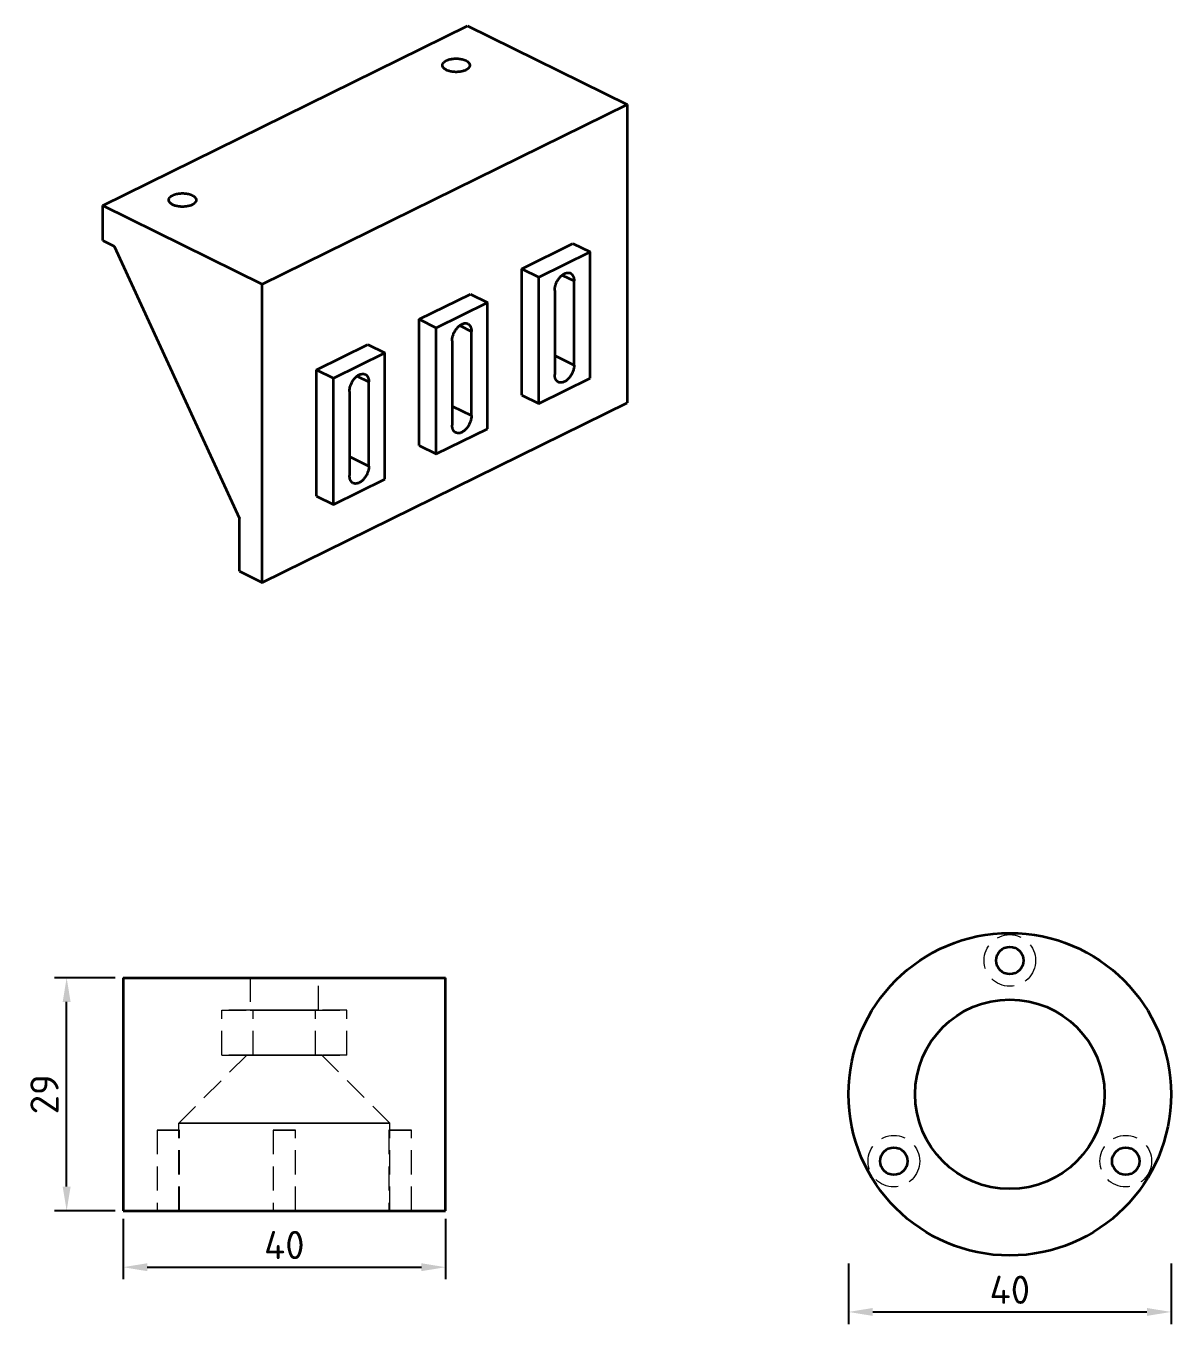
# Model space of a CAD drawing. Header units: millimetres. Extents: x 2054 to 12135, y -1469 to 564.
# Drawn here: x 11993 to 12135, y -1437 to -1276 of the extents above; entities that cross this region are included whole.
import ezdxf

# ---------------------------------------------------------------- set-up
doc = ezdxf.new("R2010")
doc.units = ezdxf.units.MM
doc.linetypes.add('HIDDEN_ISO', pattern=[4.5, 3, -1.5])
for name, color, linetype, lineweight in [('2D-HIDDEN', 8, 'HIDDEN_ISO', 18), ('2D-VISIBLE', 7, 'Continuous', 35), ('DIMENSIONS', 4, 'Continuous', 18)]:
    doc.layers.add(name, color=color, linetype=linetype, lineweight=lineweight)
doc.styles.add('ISO', font='isocpeur.ttf')
doc.styles.add('OpenSansCondensed-Light', font='OpenSansCondensed-Light.ttf')
doc.dimstyles.new('EZDXF', dxfattribs={"dimtxt": 0.25, "dimasz": 0.175, "dimexe": 0.375, "dimexo": 0.125, "dimgap": 0.1, "dimtad": 1, "dimlfac": 100, "dimzin": 12, "dimdsep": 46, "dimtxsty": 'OpenSansCondensed-Light', "dimblk": 'ARCHTICK', "dimcen": 2.5, "dimazin": 3, "dimtfac": 0.5, "dimtmove": 2, "dimatfit": 3})

# ---------------------------------------------------------------- blocks, each defined once
blk = doc.blocks.new('_CLOSEDFILLED')
at = {"color": 0, "linetype": 'BYBLOCK'}
blk.add_solid([(-1, 0.164), (0, 0), (-1, -0.164)], dxfattribs=at)
blk = doc.blocks.new('*D50')
at = {"color": 4}
for p, q in [((12005, -1423.95), (12005, -1431.45)), ((12045, -1423.95), (12045, -1431.45)), ((12008, -1429.95), (12042, -1429.95))]:
    blk.add_line(p, q, dxfattribs=at)
at = {"layer": 'Defpoints'}
for p in [(12005, -1422.95), (12045, -1422.95), (12005, -1429.95)]:
    blk.add_point(p, dxfattribs=at)
at = {"layer": 'DIMENSIONS', "color": 4, "xscale": 3, "yscale": 3, "rotation": 180}
blk.add_blockref('_CLOSEDFILLED', (12005, -1429.95), dxfattribs=at)
at = {"layer": 'DIMENSIONS', "color": 4, "xscale": 3, "yscale": 3}
blk.add_blockref('_CLOSEDFILLED', (12045, -1429.95), dxfattribs=at)
at = {"layer": 'DIMENSIONS', "color": 7, "insert": (12025, -1427.2), "char_height": 3.5, "attachment_point": 5, "style": 'ISO'}
blk.add_mtext('40', dxfattribs=at)
blk = doc.blocks.new('*D51')
at = {"color": 4}
for p, q in [((12004, -1394.05), (11996.5, -1394.05)), ((11998, -1419.95), (11998, -1397.05)), ((12004, -1422.95), (11996.5, -1422.95))]:
    blk.add_line(p, q, dxfattribs=at)
at = {"layer": 'Defpoints'}
for p in [(12005, -1394.05), (11998, -1422.95), (12005, -1422.95)]:
    blk.add_point(p, dxfattribs=at)
at = {"layer": 'DIMENSIONS', "color": 4, "xscale": 3, "yscale": 3}
for p, rotation in [((11998, -1394.05), 90), ((11998, -1422.95), 270)]:
    blk.add_blockref('_CLOSEDFILLED', p, dxfattribs=dict(at, rotation=rotation))
at = {"layer": 'DIMENSIONS', "color": 7, "insert": (11995.25, -1408.5), "char_height": 3.5, "attachment_point": 5, "rotation": 90, "style": 'ISO'}
blk.add_mtext('29', dxfattribs=at)
blk = doc.blocks.new('*D52')
at = {"color": 4}
for p, q in [((12095, -1429.5), (12095, -1437)), ((12135, -1429.5), (12135, -1437)), ((12098, -1435.5), (12132, -1435.5))]:
    blk.add_line(p, q, dxfattribs=at)
at = {"layer": 'Defpoints'}
for p in [(12095, -1428.5), (12135, -1428.5), (12095, -1435.5)]:
    blk.add_point(p, dxfattribs=at)
at = {"layer": 'DIMENSIONS', "color": 4, "xscale": 3, "yscale": 3, "rotation": 180}
blk.add_blockref('_CLOSEDFILLED', (12095, -1435.5), dxfattribs=at)
at = {"layer": 'DIMENSIONS', "color": 4, "xscale": 3, "yscale": 3}
blk.add_blockref('_CLOSEDFILLED', (12135, -1435.5), dxfattribs=at)
at = {"layer": 'DIMENSIONS', "color": 7, "insert": (12115, -1432.75), "char_height": 3.5, "attachment_point": 5, "style": 'ISO'}
blk.add_mtext('40', dxfattribs=at)

msp = doc.modelspace()

# ---------------------------------------------------------------- linework, layer by layer
at = {"layer": '2D-HIDDEN'}
for p, q in [((12020.75, -1394.05), (12020.75, -1398.05)), ((12029.25, -1398.05), (12029.25, -1394.05)), ((12021.13, -1398.05), (12017.26, -1398.05)), ((12017.26, -1398.05), (12021.13, -1398.05)), ((12017.26, -1403.65), (12017.26, -1398.05)), ((12028.87, -1398.05), (12021.13, -1398.05)), ((12021.13, -1398.05), (12028.87, -1398.05)), ((12021.13, -1403.65), (12021.13, -1398.05)), ((12021.13, -1403.65), (12021.13, -1398.05)), ((12032.74, -1398.05), (12028.87, -1398.05)), ((12028.87, -1398.05), (12032.74, -1398.05)), ((12028.87, -1403.65), (12028.87, -1398.05)), ((12028.87, -1403.65), (12028.87, -1398.05)), ((12032.74, -1403.65), (12032.74, -1398.05)), ((12020.34, -1403.65), (12011.9, -1412.09)), ((12021.13, -1403.65), (12017.26, -1403.65)), ((12017.26, -1403.65), (12021.13, -1403.65)), ((12028.87, -1403.65), (12021.13, -1403.65)), ((12021.13, -1403.65), (12028.87, -1403.65)), ((12032.74, -1403.65), (12028.87, -1403.65)), ((12028.87, -1403.65), (12032.74, -1403.65)), ((12038.1, -1412.09), (12029.66, -1403.65)), ((12009.22, -1412.95), (12009.22, -1422.95)), ((12011.9, -1422.95), (12011.9, -1412.09)), ((12012.02, -1422.95), (12012.02, -1412.95)), ((12023.6, -1412.95), (12023.6, -1422.95)), ((12026.4, -1422.95), (12026.4, -1412.95)), ((12037.98, -1412.95), (12037.98, -1422.95)), ((12038.1, -1422.95), (12038.1, -1412.09)), ((12040.78, -1422.95), (12040.78, -1412.95))]:
    msp.add_line(p, q, dxfattribs=at)
for points in [[(12045, -1394.05), (12043.75, -1394.05), (12042.5, -1394.05), (12041.25, -1394.05), (12040, -1394.05), (12038.75, -1394.05), (12037.5, -1394.05), (12036.25, -1394.05), (12035, -1394.05), (12033.75, -1394.05), (12032.5, -1394.05), (12031.25, -1394.05), (12030, -1394.05), (12028.75, -1394.05), (12027.5, -1394.05), (12026.25, -1394.05), (12025, -1394.05), (12023.75, -1394.05), (12022.5, -1394.05), (12021.25, -1394.05), (12020, -1394.05), (12018.75, -1394.05), (12017.5, -1394.05), (12016.25, -1394.05), (12015, -1394.05), (12013.75, -1394.05), (12012.5, -1394.05), (12011.25, -1394.05), (12010, -1394.05), (12008.75, -1394.05), (12007.5, -1394.05), (12006.25, -1394.05), (12005, -1394.05)], [(12029.25, -1394.05), (12028.98, -1394.05), (12028.72, -1394.05), (12028.45, -1394.05), (12028.19, -1394.05), (12027.92, -1394.05), (12027.66, -1394.05), (12027.39, -1394.05), (12027.12, -1394.05), (12026.86, -1394.05), (12026.59, -1394.05), (12026.33, -1394.05), (12026.06, -1394.05), (12025.8, -1394.05), (12025.53, -1394.05), (12025.27, -1394.05), (12025, -1394.05), (12024.73, -1394.05), (12024.47, -1394.05), (12024.2, -1394.05), (12023.94, -1394.05), (12023.67, -1394.05), (12023.41, -1394.05), (12023.14, -1394.05), (12022.88, -1394.05), (12022.61, -1394.05), (12022.34, -1394.05), (12022.08, -1394.05), (12021.81, -1394.05), (12021.55, -1394.05), (12021.28, -1394.05), (12021.02, -1394.05), (12020.75, -1394.05)], [(12020.75, -1394.05), (12021.02, -1394.05), (12021.28, -1394.05), (12021.55, -1394.05), (12021.81, -1394.05), (12022.08, -1394.05), (12022.34, -1394.05), (12022.61, -1394.05), (12022.88, -1394.05), (12023.14, -1394.05), (12023.41, -1394.05), (12023.67, -1394.05), (12023.94, -1394.05), (12024.2, -1394.05), (12024.47, -1394.05), (12024.73, -1394.05), (12025, -1394.05), (12025.27, -1394.05), (12025.53, -1394.05), (12025.8, -1394.05), (12026.06, -1394.05), (12026.33, -1394.05), (12026.59, -1394.05), (12026.86, -1394.05), (12027.12, -1394.05), (12027.39, -1394.05), (12027.66, -1394.05), (12027.92, -1394.05), (12028.19, -1394.05), (12028.45, -1394.05), (12028.72, -1394.05), (12028.98, -1394.05), (12029.25, -1394.05)], [(12029.25, -1398.05), (12028.98, -1398.05), (12028.72, -1398.05), (12028.45, -1398.05), (12028.19, -1398.05), (12027.92, -1398.05), (12027.66, -1398.05), (12027.39, -1398.05), (12027.12, -1398.05), (12026.86, -1398.05), (12026.59, -1398.05), (12026.33, -1398.05), (12026.06, -1398.05), (12025.8, -1398.05), (12025.53, -1398.05), (12025.27, -1398.05), (12025, -1398.05), (12024.73, -1398.05), (12024.47, -1398.05), (12024.2, -1398.05), (12023.94, -1398.05), (12023.67, -1398.05), (12023.41, -1398.05), (12023.14, -1398.05), (12022.88, -1398.05), (12022.61, -1398.05), (12022.34, -1398.05), (12022.08, -1398.05), (12021.81, -1398.05), (12021.55, -1398.05), (12021.28, -1398.05), (12021.02, -1398.05), (12020.75, -1398.05)], [(12020.75, -1398.05), (12021.02, -1398.05), (12021.28, -1398.05), (12021.55, -1398.05), (12021.81, -1398.05), (12022.08, -1398.05), (12022.34, -1398.05), (12022.61, -1398.05), (12022.88, -1398.05), (12023.14, -1398.05), (12023.41, -1398.05), (12023.67, -1398.05), (12023.94, -1398.05), (12024.2, -1398.05), (12024.47, -1398.05), (12024.73, -1398.05), (12025, -1398.05), (12025.27, -1398.05), (12025.53, -1398.05), (12025.8, -1398.05), (12026.06, -1398.05), (12026.33, -1398.05), (12026.59, -1398.05), (12026.86, -1398.05), (12027.12, -1398.05), (12027.39, -1398.05), (12027.66, -1398.05), (12027.92, -1398.05), (12028.19, -1398.05), (12028.45, -1398.05), (12028.72, -1398.05), (12028.98, -1398.05), (12029.25, -1398.05)], [(12029.66, -1403.65), (12029.37, -1403.65), (12029.08, -1403.65), (12028.79, -1403.65), (12028.5, -1403.65), (12028.2, -1403.65), (12027.91, -1403.65), (12027.62, -1403.65), (12027.33, -1403.65), (12027.04, -1403.65), (12026.75, -1403.65), (12026.46, -1403.65), (12026.17, -1403.65), (12025.87, -1403.65), (12025.58, -1403.65), (12025.29, -1403.65), (12025, -1403.65), (12024.71, -1403.65), (12024.42, -1403.65), (12024.13, -1403.65), (12023.83, -1403.65), (12023.54, -1403.65), (12023.25, -1403.65), (12022.96, -1403.65), (12022.67, -1403.65), (12022.38, -1403.65), (12022.09, -1403.65), (12021.8, -1403.65), (12021.5, -1403.65), (12021.21, -1403.65), (12020.92, -1403.65), (12020.63, -1403.65), (12020.34, -1403.65)], [(12020.34, -1403.65), (12020.63, -1403.65), (12020.92, -1403.65), (12021.21, -1403.65), (12021.5, -1403.65), (12021.8, -1403.65), (12022.09, -1403.65), (12022.38, -1403.65), (12022.67, -1403.65), (12022.96, -1403.65), (12023.25, -1403.65), (12023.54, -1403.65), (12023.83, -1403.65), (12024.13, -1403.65), (12024.42, -1403.65), (12024.71, -1403.65), (12025, -1403.65), (12025.29, -1403.65), (12025.58, -1403.65), (12025.87, -1403.65), (12026.17, -1403.65), (12026.46, -1403.65), (12026.75, -1403.65), (12027.04, -1403.65), (12027.33, -1403.65), (12027.62, -1403.65), (12027.91, -1403.65), (12028.2, -1403.65), (12028.5, -1403.65), (12028.79, -1403.65), (12029.08, -1403.65), (12029.37, -1403.65), (12029.66, -1403.65)], [(12012.02, -1412.95), (12011.94, -1412.95), (12011.85, -1412.95), (12011.76, -1412.95), (12011.67, -1412.95), (12011.59, -1412.95), (12011.5, -1412.95), (12011.41, -1412.95), (12011.32, -1412.95), (12011.24, -1412.95), (12011.15, -1412.95), (12011.06, -1412.95), (12010.97, -1412.95), (12010.89, -1412.95), (12010.8, -1412.95), (12010.71, -1412.95), (12010.62, -1412.95), (12010.54, -1412.95), (12010.45, -1412.95), (12010.36, -1412.95), (12010.27, -1412.95), (12010.19, -1412.95), (12010.1, -1412.95), (12010.01, -1412.95), (12009.92, -1412.95), (12009.84, -1412.95), (12009.75, -1412.95), (12009.66, -1412.95), (12009.57, -1412.95), (12009.49, -1412.95), (12009.4, -1412.95), (12009.31, -1412.95), (12009.22, -1412.95)], [(12009.22, -1412.95), (12009.31, -1412.95), (12009.4, -1412.95), (12009.49, -1412.95), (12009.57, -1412.95), (12009.66, -1412.95), (12009.75, -1412.95), (12009.84, -1412.95), (12009.92, -1412.95), (12010.01, -1412.95), (12010.1, -1412.95), (12010.19, -1412.95), (12010.27, -1412.95), (12010.36, -1412.95), (12010.45, -1412.95), (12010.54, -1412.95), (12010.62, -1412.95), (12010.71, -1412.95), (12010.8, -1412.95), (12010.89, -1412.95), (12010.97, -1412.95), (12011.06, -1412.95), (12011.15, -1412.95), (12011.24, -1412.95), (12011.32, -1412.95), (12011.41, -1412.95), (12011.5, -1412.95), (12011.59, -1412.95), (12011.67, -1412.95), (12011.76, -1412.95), (12011.85, -1412.95), (12011.94, -1412.95), (12012.02, -1412.95)], [(12038.1, -1412.09), (12037.28, -1412.09), (12036.46, -1412.09), (12035.64, -1412.09), (12034.83, -1412.09), (12034.01, -1412.09), (12033.19, -1412.09), (12032.37, -1412.09), (12031.55, -1412.09), (12030.73, -1412.09), (12029.91, -1412.09), (12029.09, -1412.09), (12028.27, -1412.09), (12027.46, -1412.09), (12026.64, -1412.09), (12025.82, -1412.09), (12025, -1412.09), (12024.18, -1412.09), (12023.36, -1412.09), (12022.54, -1412.09), (12021.73, -1412.09), (12020.91, -1412.09), (12020.09, -1412.09), (12019.27, -1412.09), (12018.45, -1412.09), (12017.63, -1412.09), (12016.81, -1412.09), (12015.99, -1412.09), (12015.17, -1412.09), (12014.36, -1412.09), (12013.54, -1412.09), (12012.72, -1412.09), (12011.9, -1412.09)], [(12011.9, -1412.09), (12012.72, -1412.09), (12013.54, -1412.09), (12014.36, -1412.09), (12015.17, -1412.09), (12015.99, -1412.09), (12016.81, -1412.09), (12017.63, -1412.09), (12018.45, -1412.09), (12019.27, -1412.09), (12020.09, -1412.09), (12020.91, -1412.09), (12021.73, -1412.09), (12022.54, -1412.09), (12023.36, -1412.09), (12024.18, -1412.09), (12025, -1412.09), (12025.82, -1412.09), (12026.64, -1412.09), (12027.46, -1412.09), (12028.27, -1412.09), (12029.09, -1412.09), (12029.91, -1412.09), (12030.73, -1412.09), (12031.55, -1412.09), (12032.37, -1412.09), (12033.19, -1412.09), (12034.01, -1412.09), (12034.83, -1412.09), (12035.64, -1412.09), (12036.46, -1412.09), (12037.28, -1412.09), (12038.1, -1412.09)], [(12026.4, -1412.95), (12026.31, -1412.95), (12026.23, -1412.95), (12026.14, -1412.95), (12026.05, -1412.95), (12025.96, -1412.95), (12025.88, -1412.95), (12025.79, -1412.95), (12025.7, -1412.95), (12025.61, -1412.95), (12025.52, -1412.95), (12025.44, -1412.95), (12025.35, -1412.95), (12025.26, -1412.95), (12025.17, -1412.95), (12025.09, -1412.95), (12025, -1412.95), (12024.91, -1412.95), (12024.83, -1412.95), (12024.74, -1412.95), (12024.65, -1412.95), (12024.56, -1412.95), (12024.48, -1412.95), (12024.39, -1412.95), (12024.3, -1412.95), (12024.21, -1412.95), (12024.12, -1412.95), (12024.04, -1412.95), (12023.95, -1412.95), (12023.86, -1412.95), (12023.77, -1412.95), (12023.69, -1412.95), (12023.6, -1412.95)], [(12023.6, -1412.95), (12023.69, -1412.95), (12023.77, -1412.95), (12023.86, -1412.95), (12023.95, -1412.95), (12024.04, -1412.95), (12024.12, -1412.95), (12024.21, -1412.95), (12024.3, -1412.95), (12024.39, -1412.95), (12024.48, -1412.95), (12024.56, -1412.95), (12024.65, -1412.95), (12024.74, -1412.95), (12024.83, -1412.95), (12024.91, -1412.95), (12025, -1412.95), (12025.09, -1412.95), (12025.17, -1412.95), (12025.26, -1412.95), (12025.35, -1412.95), (12025.44, -1412.95), (12025.52, -1412.95), (12025.61, -1412.95), (12025.7, -1412.95), (12025.79, -1412.95), (12025.88, -1412.95), (12025.96, -1412.95), (12026.05, -1412.95), (12026.14, -1412.95), (12026.23, -1412.95), (12026.31, -1412.95), (12026.4, -1412.95)], [(12040.78, -1412.95), (12040.69, -1412.95), (12040.6, -1412.95), (12040.51, -1412.95), (12040.43, -1412.95), (12040.34, -1412.95), (12040.25, -1412.95), (12040.16, -1412.95), (12040.08, -1412.95), (12039.99, -1412.95), (12039.9, -1412.95), (12039.81, -1412.95), (12039.73, -1412.95), (12039.64, -1412.95), (12039.55, -1412.95), (12039.46, -1412.95), (12039.38, -1412.95), (12039.29, -1412.95), (12039.2, -1412.95), (12039.11, -1412.95), (12039.03, -1412.95), (12038.94, -1412.95), (12038.85, -1412.95), (12038.76, -1412.95), (12038.68, -1412.95), (12038.59, -1412.95), (12038.5, -1412.95), (12038.41, -1412.95), (12038.33, -1412.95), (12038.24, -1412.95), (12038.15, -1412.95), (12038.06, -1412.95), (12037.98, -1412.95)], [(12037.98, -1412.95), (12038.06, -1412.95), (12038.15, -1412.95), (12038.24, -1412.95), (12038.33, -1412.95), (12038.41, -1412.95), (12038.5, -1412.95), (12038.59, -1412.95), (12038.68, -1412.95), (12038.76, -1412.95), (12038.85, -1412.95), (12038.94, -1412.95), (12039.03, -1412.95), (12039.11, -1412.95), (12039.2, -1412.95), (12039.29, -1412.95), (12039.38, -1412.95), (12039.46, -1412.95), (12039.55, -1412.95), (12039.64, -1412.95), (12039.73, -1412.95), (12039.81, -1412.95), (12039.9, -1412.95), (12039.99, -1412.95), (12040.08, -1412.95), (12040.16, -1412.95), (12040.25, -1412.95), (12040.34, -1412.95), (12040.43, -1412.95), (12040.51, -1412.95), (12040.6, -1412.95), (12040.69, -1412.95), (12040.78, -1412.95)], [(12045, -1422.95), (12043.75, -1422.95), (12042.5, -1422.95), (12041.25, -1422.95), (12040, -1422.95), (12038.75, -1422.95), (12037.5, -1422.95), (12036.25, -1422.95), (12035, -1422.95), (12033.75, -1422.95), (12032.5, -1422.95), (12031.25, -1422.95), (12030, -1422.95), (12028.75, -1422.95), (12027.5, -1422.95), (12026.25, -1422.95), (12025, -1422.95), (12023.75, -1422.95), (12022.5, -1422.95), (12021.25, -1422.95), (12020, -1422.95), (12018.75, -1422.95), (12017.5, -1422.95), (12016.25, -1422.95), (12015, -1422.95), (12013.75, -1422.95), (12012.5, -1422.95), (12011.25, -1422.95), (12010, -1422.95), (12008.75, -1422.95), (12007.5, -1422.95), (12006.25, -1422.95), (12005, -1422.95)], [(12012.02, -1422.95), (12011.94, -1422.95), (12011.85, -1422.95), (12011.76, -1422.95), (12011.67, -1422.95), (12011.59, -1422.95), (12011.5, -1422.95), (12011.41, -1422.95), (12011.32, -1422.95), (12011.24, -1422.95), (12011.15, -1422.95), (12011.06, -1422.95), (12010.97, -1422.95), (12010.89, -1422.95), (12010.8, -1422.95), (12010.71, -1422.95), (12010.62, -1422.95), (12010.54, -1422.95), (12010.45, -1422.95), (12010.36, -1422.95), (12010.27, -1422.95), (12010.19, -1422.95), (12010.1, -1422.95), (12010.01, -1422.95), (12009.92, -1422.95), (12009.84, -1422.95), (12009.75, -1422.95), (12009.66, -1422.95), (12009.57, -1422.95), (12009.49, -1422.95), (12009.4, -1422.95), (12009.31, -1422.95), (12009.22, -1422.95)], [(12009.22, -1422.95), (12009.31, -1422.95), (12009.4, -1422.95), (12009.49, -1422.95), (12009.57, -1422.95), (12009.66, -1422.95), (12009.75, -1422.95), (12009.84, -1422.95), (12009.92, -1422.95), (12010.01, -1422.95), (12010.1, -1422.95), (12010.19, -1422.95), (12010.27, -1422.95), (12010.36, -1422.95), (12010.45, -1422.95), (12010.54, -1422.95), (12010.62, -1422.95), (12010.71, -1422.95), (12010.8, -1422.95), (12010.89, -1422.95), (12010.97, -1422.95), (12011.06, -1422.95), (12011.15, -1422.95), (12011.24, -1422.95), (12011.32, -1422.95), (12011.41, -1422.95), (12011.5, -1422.95), (12011.59, -1422.95), (12011.67, -1422.95), (12011.76, -1422.95), (12011.85, -1422.95), (12011.94, -1422.95), (12012.02, -1422.95)], [(12038.1, -1422.95), (12037.28, -1422.95), (12036.46, -1422.95), (12035.64, -1422.95), (12034.83, -1422.95), (12034.01, -1422.95), (12033.19, -1422.95), (12032.37, -1422.95), (12031.55, -1422.95), (12030.73, -1422.95), (12029.91, -1422.95), (12029.09, -1422.95), (12028.27, -1422.95), (12027.46, -1422.95), (12026.64, -1422.95), (12025.82, -1422.95), (12025, -1422.95), (12024.18, -1422.95), (12023.36, -1422.95), (12022.54, -1422.95), (12021.73, -1422.95), (12020.91, -1422.95), (12020.09, -1422.95), (12019.27, -1422.95), (12018.45, -1422.95), (12017.63, -1422.95), (12016.81, -1422.95), (12015.99, -1422.95), (12015.17, -1422.95), (12014.36, -1422.95), (12013.54, -1422.95), (12012.72, -1422.95), (12011.9, -1422.95)], [(12011.9, -1422.95), (12012.72, -1422.95), (12013.54, -1422.95), (12014.36, -1422.95), (12015.17, -1422.95), (12015.99, -1422.95), (12016.81, -1422.95), (12017.63, -1422.95), (12018.45, -1422.95), (12019.27, -1422.95), (12020.09, -1422.95), (12020.91, -1422.95), (12021.73, -1422.95), (12022.54, -1422.95), (12023.36, -1422.95), (12024.18, -1422.95), (12025, -1422.95), (12025.82, -1422.95), (12026.64, -1422.95), (12027.46, -1422.95), (12028.27, -1422.95), (12029.09, -1422.95), (12029.91, -1422.95), (12030.73, -1422.95), (12031.55, -1422.95), (12032.37, -1422.95), (12033.19, -1422.95), (12034.01, -1422.95), (12034.83, -1422.95), (12035.64, -1422.95), (12036.46, -1422.95), (12037.28, -1422.95), (12038.1, -1422.95)], [(12026.4, -1422.95), (12026.31, -1422.95), (12026.23, -1422.95), (12026.14, -1422.95), (12026.05, -1422.95), (12025.96, -1422.95), (12025.88, -1422.95), (12025.79, -1422.95), (12025.7, -1422.95), (12025.61, -1422.95), (12025.52, -1422.95), (12025.44, -1422.95), (12025.35, -1422.95), (12025.26, -1422.95), (12025.17, -1422.95), (12025.09, -1422.95), (12025, -1422.95), (12024.91, -1422.95), (12024.83, -1422.95), (12024.74, -1422.95), (12024.65, -1422.95), (12024.56, -1422.95), (12024.48, -1422.95), (12024.39, -1422.95), (12024.3, -1422.95), (12024.21, -1422.95), (12024.12, -1422.95), (12024.04, -1422.95), (12023.95, -1422.95), (12023.86, -1422.95), (12023.77, -1422.95), (12023.69, -1422.95), (12023.6, -1422.95)], [(12023.6, -1422.95), (12023.69, -1422.95), (12023.77, -1422.95), (12023.86, -1422.95), (12023.95, -1422.95), (12024.04, -1422.95), (12024.12, -1422.95), (12024.21, -1422.95), (12024.3, -1422.95), (12024.39, -1422.95), (12024.48, -1422.95), (12024.56, -1422.95), (12024.65, -1422.95), (12024.74, -1422.95), (12024.83, -1422.95), (12024.91, -1422.95), (12025, -1422.95), (12025.09, -1422.95), (12025.17, -1422.95), (12025.26, -1422.95), (12025.35, -1422.95), (12025.44, -1422.95), (12025.52, -1422.95), (12025.61, -1422.95), (12025.7, -1422.95), (12025.79, -1422.95), (12025.88, -1422.95), (12025.96, -1422.95), (12026.05, -1422.95), (12026.14, -1422.95), (12026.23, -1422.95), (12026.31, -1422.95), (12026.4, -1422.95)], [(12040.78, -1422.95), (12040.69, -1422.95), (12040.6, -1422.95), (12040.51, -1422.95), (12040.43, -1422.95), (12040.34, -1422.95), (12040.25, -1422.95), (12040.16, -1422.95), (12040.08, -1422.95), (12039.99, -1422.95), (12039.9, -1422.95), (12039.81, -1422.95), (12039.73, -1422.95), (12039.64, -1422.95), (12039.55, -1422.95), (12039.46, -1422.95), (12039.38, -1422.95), (12039.29, -1422.95), (12039.2, -1422.95), (12039.11, -1422.95), (12039.03, -1422.95), (12038.94, -1422.95), (12038.85, -1422.95), (12038.76, -1422.95), (12038.68, -1422.95), (12038.59, -1422.95), (12038.5, -1422.95), (12038.41, -1422.95), (12038.33, -1422.95), (12038.24, -1422.95), (12038.15, -1422.95), (12038.06, -1422.95), (12037.98, -1422.95)], [(12037.98, -1422.95), (12038.06, -1422.95), (12038.15, -1422.95), (12038.24, -1422.95), (12038.33, -1422.95), (12038.41, -1422.95), (12038.5, -1422.95), (12038.59, -1422.95), (12038.68, -1422.95), (12038.76, -1422.95), (12038.85, -1422.95), (12038.94, -1422.95), (12039.03, -1422.95), (12039.11, -1422.95), (12039.2, -1422.95), (12039.29, -1422.95), (12039.38, -1422.95), (12039.46, -1422.95), (12039.55, -1422.95), (12039.64, -1422.95), (12039.73, -1422.95), (12039.81, -1422.95), (12039.9, -1422.95), (12039.99, -1422.95), (12040.08, -1422.95), (12040.16, -1422.95), (12040.25, -1422.95), (12040.34, -1422.95), (12040.43, -1422.95), (12040.51, -1422.95), (12040.6, -1422.95), (12040.69, -1422.95), (12040.78, -1422.95)]]:
    msp.add_lwpolyline(points, dxfattribs=at)
for centre, radius in [((12115, -1408.5), 20), ((12115, -1391.9), 3.2), ((12115, -1391.9), 1.7), ((12115, -1408.5), 11.75), ((12100.62, -1416.8), 3.2), ((12129.38, -1416.8), 3.2), ((12100.62, -1416.8), 1.7), ((12129.38, -1416.8), 1.7)]:
    msp.add_circle(centre, radius, dxfattribs=at)
at = {"layer": '2D-VISIBLE'}
for p, q in [((12002.47, -1298.27), (12047.73, -1275.99)), ((12047.73, -1275.99), (12067.53, -1285.74)), ((12022.27, -1308.02), (12067.53, -1285.74)), ((12067.53, -1285.74), (12067.53, -1322.73)), ((12002.47, -1302.62), (12002.47, -1298.27)), ((12002.47, -1298.27), (12022.27, -1308.02)), ((12002.47, -1302.62), (12003.89, -1303.32)), ((12003.89, -1303.32), (12019.44, -1337.09)), ((12054.45, -1306.1), (12060.81, -1302.97)), ((12056.57, -1307.15), (12062.93, -1304.02)), ((12060.81, -1302.97), (12062.93, -1304.02)), ((12062.93, -1319.68), (12062.93, -1304.02)), ((12054.45, -1321.77), (12054.45, -1306.1)), ((12054.45, -1306.1), (12056.57, -1307.15)), ((12056.57, -1322.82), (12056.57, -1307.15)), ((12059.48, -1306.88), (12060.95, -1307.6)), ((12022.27, -1345.01), (12022.27, -1308.02)), ((12058.55, -1308.79), (12058.55, -1319.23)), ((12060.95, -1318.05), (12060.95, -1307.6)), ((12041.72, -1312.37), (12048.08, -1309.24)), ((12043.84, -1313.42), (12050.2, -1310.28)), ((12048.08, -1309.24), (12050.2, -1310.28)), ((12050.2, -1325.95), (12050.2, -1310.28)), ((12041.72, -1328.04), (12041.72, -1312.37)), ((12041.72, -1312.37), (12043.84, -1313.42)), ((12043.84, -1329.08), (12043.84, -1313.42)), ((12046.76, -1313.15), (12048.22, -1313.87)), ((12045.82, -1315.05), (12045.82, -1325.5)), ((12048.22, -1324.31), (12048.22, -1313.87)), ((12028.99, -1318.64), (12035.35, -1315.5)), ((12031.11, -1319.68), (12037.47, -1316.55)), ((12035.35, -1315.5), (12037.47, -1316.55)), ((12037.47, -1332.22), (12037.47, -1316.55)), ((12058.55, -1316.86), (12060.95, -1318.05)), ((12028.99, -1334.31), (12028.99, -1318.64)), ((12028.99, -1318.64), (12031.11, -1319.68)), ((12031.11, -1335.35), (12031.11, -1319.68)), ((12034.03, -1319.41), (12035.49, -1320.14)), ((12035.49, -1330.58), (12035.49, -1320.14)), ((12056.57, -1322.82), (12062.93, -1319.68)), ((12033.09, -1321.32), (12033.09, -1331.76)), ((12054.45, -1321.77), (12056.57, -1322.82)), ((12022.27, -1345.01), (12067.53, -1322.73)), ((12045.82, -1323.13), (12048.22, -1324.31)), ((12043.84, -1329.08), (12050.2, -1325.95)), ((12041.72, -1328.04), (12043.84, -1329.08)), ((12033.09, -1329.4), (12035.49, -1330.58)), ((12031.11, -1335.35), (12037.47, -1332.22)), ((12028.99, -1334.31), (12031.11, -1335.35)), ((12019.44, -1343.62), (12019.44, -1337.09)), ((12019.44, -1343.62), (12022.27, -1345.01)), ((12005, -1394.05), (12005, -1422.95)), ((12045, -1422.95), (12045, -1394.05))]:
    msp.add_line(p, q, dxfattribs=at)
for points in [[(12044.61, -1280.86), (12044.63, -1280.74), (12044.69, -1280.62), (12044.76, -1280.52), (12044.86, -1280.43), (12044.96, -1280.36), (12045.07, -1280.29), (12045.19, -1280.24), (12045.31, -1280.19), (12045.43, -1280.15), (12045.55, -1280.12), (12045.68, -1280.09), (12045.8, -1280.06), (12045.93, -1280.05), (12046.06, -1280.04), (12046.19, -1280.03), (12046.31, -1280.03), (12046.44, -1280.03), (12046.57, -1280.04), (12046.7, -1280.05), (12046.82, -1280.06), (12046.95, -1280.09), (12047.08, -1280.12), (12047.2, -1280.15), (12047.32, -1280.19), (12047.44, -1280.24), (12047.56, -1280.29), (12047.67, -1280.36), (12047.77, -1280.43), (12047.86, -1280.52), (12047.94, -1280.62), (12047.99, -1280.74), (12048.01, -1280.86)], [(12047.52, -1281.46), (12047.42, -1281.5), (12047.33, -1281.54), (12047.23, -1281.57), (12047.13, -1281.6), (12047.03, -1281.62), (12046.93, -1281.64), (12046.83, -1281.66), (12046.73, -1281.68), (12046.63, -1281.69), (12046.52, -1281.69), (12046.42, -1281.7), (12046.32, -1281.7), (12046.22, -1281.7), (12046.11, -1281.69), (12046.01, -1281.69), (12045.91, -1281.68), (12045.81, -1281.66), (12045.7, -1281.64), (12045.6, -1281.62), (12045.5, -1281.6), (12045.41, -1281.57), (12045.31, -1281.54), (12045.21, -1281.5), (12045.12, -1281.46), (12045.03, -1281.41), (12044.94, -1281.36), (12044.86, -1281.3), (12044.78, -1281.23), (12044.72, -1281.15), (12044.66, -1281.06), (12044.63, -1280.96), (12044.61, -1280.86)], [(12048.01, -1280.86), (12048.01, -1280.89), (12048.01, -1280.91), (12048.01, -1280.94), (12048, -1280.96), (12047.99, -1280.99), (12047.99, -1281.01), (12047.98, -1281.04), (12047.97, -1281.06), (12047.95, -1281.08), (12047.94, -1281.1), (12047.93, -1281.13), (12047.91, -1281.15), (12047.9, -1281.17), (12047.88, -1281.19), (12047.87, -1281.21), (12047.85, -1281.22), (12047.83, -1281.24), (12047.81, -1281.26), (12047.79, -1281.28), (12047.77, -1281.29), (12047.75, -1281.31), (12047.73, -1281.32), (12047.71, -1281.34), (12047.69, -1281.35), (12047.67, -1281.37), (12047.65, -1281.38), (12047.63, -1281.39), (12047.61, -1281.41), (12047.58, -1281.42), (12047.56, -1281.43), (12047.54, -1281.44), (12047.52, -1281.46)], [(12010.67, -1297.57), (12010.69, -1297.45), (12010.75, -1297.33), (12010.82, -1297.23), (12010.92, -1297.14), (12011.02, -1297.07), (12011.13, -1297), (12011.25, -1296.95), (12011.37, -1296.9), (12011.49, -1296.86), (12011.61, -1296.83), (12011.74, -1296.8), (12011.86, -1296.78), (12011.99, -1296.76), (12012.12, -1296.75), (12012.24, -1296.74), (12012.37, -1296.74), (12012.5, -1296.74), (12012.63, -1296.75), (12012.76, -1296.76), (12012.88, -1296.78), (12013.01, -1296.8), (12013.13, -1296.83), (12013.26, -1296.86), (12013.38, -1296.9), (12013.5, -1296.95), (12013.61, -1297), (12013.73, -1297.07), (12013.83, -1297.14), (12013.92, -1297.23), (12014, -1297.33), (12014.05, -1297.45), (12014.07, -1297.57)], [(12013.57, -1298.17), (12013.48, -1298.21), (12013.39, -1298.25), (12013.29, -1298.28), (12013.19, -1298.31), (12013.09, -1298.33), (12012.99, -1298.35), (12012.89, -1298.37), (12012.79, -1298.39), (12012.68, -1298.4), (12012.58, -1298.41), (12012.48, -1298.41), (12012.38, -1298.41), (12012.27, -1298.41), (12012.17, -1298.41), (12012.07, -1298.4), (12011.97, -1298.39), (12011.86, -1298.37), (12011.76, -1298.36), (12011.66, -1298.34), (12011.56, -1298.31), (12011.46, -1298.28), (12011.37, -1298.25), (12011.27, -1298.21), (12011.18, -1298.17), (12011.09, -1298.12), (12011, -1298.07), (12010.92, -1298.01), (12010.84, -1297.94), (12010.77, -1297.86), (12010.72, -1297.77), (12010.69, -1297.68), (12010.67, -1297.57)], [(12014.07, -1297.57), (12014.07, -1297.6), (12014.07, -1297.63), (12014.07, -1297.65), (12014.06, -1297.68), (12014.05, -1297.7), (12014.05, -1297.72), (12014.04, -1297.75), (12014.03, -1297.77), (12014.01, -1297.79), (12014, -1297.82), (12013.99, -1297.84), (12013.97, -1297.86), (12013.96, -1297.88), (12013.94, -1297.9), (12013.92, -1297.92), (12013.91, -1297.94), (12013.89, -1297.95), (12013.87, -1297.97), (12013.85, -1297.99), (12013.83, -1298), (12013.81, -1298.02), (12013.79, -1298.04), (12013.77, -1298.05), (12013.75, -1298.06), (12013.73, -1298.08), (12013.71, -1298.09), (12013.69, -1298.11), (12013.66, -1298.12), (12013.64, -1298.13), (12013.62, -1298.14), (12013.6, -1298.16), (12013.57, -1298.17)], [(12058.55, -1308.79), (12058.55, -1308.68), (12058.56, -1308.58), (12058.57, -1308.48), (12058.59, -1308.38), (12058.61, -1308.28), (12058.64, -1308.18), (12058.67, -1308.08), (12058.7, -1307.98), (12058.74, -1307.89), (12058.78, -1307.79), (12058.82, -1307.7), (12058.87, -1307.61), (12058.92, -1307.52), (12058.98, -1307.44), (12059.04, -1307.35), (12059.1, -1307.27), (12059.16, -1307.19), (12059.23, -1307.11), (12059.3, -1307.04), (12059.38, -1306.97), (12059.46, -1306.9), (12059.54, -1306.84), (12059.62, -1306.78), (12059.71, -1306.73), (12059.8, -1306.69), (12059.9, -1306.65), (12060, -1306.62), (12060.1, -1306.61), (12060.2, -1306.6), (12060.3, -1306.61), (12060.4, -1306.63), (12060.5, -1306.67)], [(12060.5, -1306.67), (12060.53, -1306.68), (12060.56, -1306.7), (12060.59, -1306.72), (12060.61, -1306.74), (12060.64, -1306.76), (12060.67, -1306.79), (12060.69, -1306.81), (12060.71, -1306.84), (12060.73, -1306.86), (12060.76, -1306.89), (12060.77, -1306.92), (12060.79, -1306.95), (12060.81, -1306.98), (12060.83, -1307.01), (12060.84, -1307.04), (12060.85, -1307.07), (12060.87, -1307.1), (12060.88, -1307.13), (12060.89, -1307.16), (12060.9, -1307.2), (12060.91, -1307.23), (12060.92, -1307.26), (12060.92, -1307.3), (12060.93, -1307.33), (12060.93, -1307.36), (12060.94, -1307.4), (12060.94, -1307.43), (12060.95, -1307.47), (12060.95, -1307.5), (12060.95, -1307.53), (12060.95, -1307.57), (12060.95, -1307.6)], [(12045.82, -1315.05), (12045.82, -1314.95), (12045.83, -1314.85), (12045.84, -1314.75), (12045.86, -1314.64), (12045.88, -1314.54), (12045.91, -1314.45), (12045.94, -1314.35), (12045.97, -1314.25), (12046.01, -1314.15), (12046.05, -1314.06), (12046.1, -1313.97), (12046.14, -1313.88), (12046.2, -1313.79), (12046.25, -1313.7), (12046.31, -1313.62), (12046.37, -1313.54), (12046.44, -1313.46), (12046.5, -1313.38), (12046.57, -1313.31), (12046.65, -1313.24), (12046.73, -1313.17), (12046.81, -1313.11), (12046.9, -1313.05), (12046.98, -1313), (12047.08, -1312.95), (12047.17, -1312.92), (12047.27, -1312.89), (12047.37, -1312.87), (12047.47, -1312.87), (12047.58, -1312.87), (12047.68, -1312.9), (12047.77, -1312.94)], [(12047.77, -1312.94), (12047.8, -1312.95), (12047.83, -1312.97), (12047.86, -1312.99), (12047.89, -1313.01), (12047.91, -1313.03), (12047.94, -1313.05), (12047.96, -1313.08), (12047.99, -1313.1), (12048.01, -1313.13), (12048.03, -1313.16), (12048.05, -1313.18), (12048.06, -1313.21), (12048.08, -1313.24), (12048.1, -1313.27), (12048.11, -1313.3), (12048.13, -1313.33), (12048.14, -1313.37), (12048.15, -1313.4), (12048.16, -1313.43), (12048.17, -1313.46), (12048.18, -1313.5), (12048.19, -1313.53), (12048.19, -1313.56), (12048.2, -1313.6), (12048.21, -1313.63), (12048.21, -1313.66), (12048.21, -1313.7), (12048.22, -1313.73), (12048.22, -1313.77), (12048.22, -1313.8), (12048.22, -1313.83), (12048.22, -1313.87)], [(12060.95, -1318.05), (12060.95, -1318.15), (12060.94, -1318.25), (12060.93, -1318.35), (12060.91, -1318.45), (12060.89, -1318.55), (12060.86, -1318.65), (12060.83, -1318.75), (12060.8, -1318.85), (12060.76, -1318.94), (12060.72, -1319.04), (12060.67, -1319.13), (12060.62, -1319.22), (12060.57, -1319.31), (12060.52, -1319.4), (12060.46, -1319.48), (12060.4, -1319.56), (12060.33, -1319.64), (12060.27, -1319.72), (12060.19, -1319.79), (12060.12, -1319.86), (12060.04, -1319.93), (12059.96, -1319.99), (12059.87, -1320.05), (12059.79, -1320.1), (12059.69, -1320.14), (12059.6, -1320.18), (12059.5, -1320.21), (12059.4, -1320.23), (12059.3, -1320.23), (12059.19, -1320.22), (12059.09, -1320.2), (12059, -1320.16)], [(12033.09, -1321.32), (12033.09, -1321.22), (12033.1, -1321.11), (12033.11, -1321.01), (12033.13, -1320.91), (12033.15, -1320.81), (12033.18, -1320.71), (12033.21, -1320.61), (12033.25, -1320.52), (12033.28, -1320.42), (12033.32, -1320.33), (12033.37, -1320.24), (12033.42, -1320.14), (12033.47, -1320.06), (12033.52, -1319.97), (12033.58, -1319.88), (12033.64, -1319.8), (12033.71, -1319.72), (12033.78, -1319.65), (12033.85, -1319.57), (12033.92, -1319.5), (12034, -1319.44), (12034.08, -1319.37), (12034.17, -1319.32), (12034.26, -1319.27), (12034.35, -1319.22), (12034.44, -1319.18), (12034.54, -1319.16), (12034.64, -1319.14), (12034.75, -1319.13), (12034.85, -1319.14), (12034.95, -1319.16), (12035.04, -1319.2)], [(12035.04, -1319.2), (12035.07, -1319.22), (12035.1, -1319.24), (12035.13, -1319.25), (12035.16, -1319.27), (12035.19, -1319.3), (12035.21, -1319.32), (12035.23, -1319.34), (12035.26, -1319.37), (12035.28, -1319.4), (12035.3, -1319.42), (12035.32, -1319.45), (12035.34, -1319.48), (12035.35, -1319.51), (12035.37, -1319.54), (12035.38, -1319.57), (12035.4, -1319.6), (12035.41, -1319.63), (12035.42, -1319.67), (12035.43, -1319.7), (12035.44, -1319.73), (12035.45, -1319.76), (12035.46, -1319.8), (12035.47, -1319.83), (12035.47, -1319.86), (12035.48, -1319.9), (12035.48, -1319.93), (12035.49, -1319.96), (12035.49, -1320), (12035.49, -1320.03), (12035.49, -1320.07), (12035.49, -1320.1), (12035.49, -1320.14)], [(12059, -1320.16), (12058.97, -1320.15), (12058.94, -1320.13), (12058.91, -1320.11), (12058.88, -1320.09), (12058.86, -1320.07), (12058.83, -1320.05), (12058.81, -1320.02), (12058.78, -1320), (12058.76, -1319.97), (12058.74, -1319.94), (12058.72, -1319.91), (12058.7, -1319.89), (12058.69, -1319.86), (12058.67, -1319.83), (12058.66, -1319.79), (12058.64, -1319.76), (12058.63, -1319.73), (12058.62, -1319.7), (12058.61, -1319.67), (12058.6, -1319.63), (12058.59, -1319.6), (12058.58, -1319.57), (12058.57, -1319.54), (12058.57, -1319.5), (12058.56, -1319.47), (12058.56, -1319.43), (12058.56, -1319.4), (12058.55, -1319.37), (12058.55, -1319.33), (12058.55, -1319.3), (12058.55, -1319.26), (12058.55, -1319.23)], [(12048.22, -1324.31), (12048.22, -1324.42), (12048.21, -1324.52), (12048.2, -1324.62), (12048.18, -1324.72), (12048.16, -1324.82), (12048.13, -1324.92), (12048.1, -1325.02), (12048.07, -1325.11), (12048.03, -1325.21), (12047.99, -1325.3), (12047.94, -1325.4), (12047.9, -1325.49), (12047.85, -1325.58), (12047.79, -1325.66), (12047.73, -1325.75), (12047.67, -1325.83), (12047.61, -1325.91), (12047.54, -1325.99), (12047.47, -1326.06), (12047.39, -1326.13), (12047.31, -1326.2), (12047.23, -1326.26), (12047.15, -1326.31), (12047.06, -1326.37), (12046.97, -1326.41), (12046.87, -1326.45), (12046.77, -1326.48), (12046.67, -1326.49), (12046.57, -1326.5), (12046.47, -1326.49), (12046.37, -1326.47), (12046.27, -1326.43)], [(12046.27, -1326.43), (12046.24, -1326.41), (12046.21, -1326.4), (12046.18, -1326.38), (12046.15, -1326.36), (12046.13, -1326.34), (12046.1, -1326.31), (12046.08, -1326.29), (12046.06, -1326.26), (12046.03, -1326.24), (12046.01, -1326.21), (12045.99, -1326.18), (12045.98, -1326.15), (12045.96, -1326.12), (12045.94, -1326.09), (12045.93, -1326.06), (12045.92, -1326.03), (12045.9, -1326), (12045.89, -1325.97), (12045.88, -1325.93), (12045.87, -1325.9), (12045.86, -1325.87), (12045.85, -1325.84), (12045.85, -1325.8), (12045.84, -1325.77), (12045.84, -1325.73), (12045.83, -1325.7), (12045.83, -1325.67), (12045.82, -1325.63), (12045.82, -1325.6), (12045.82, -1325.57), (12045.82, -1325.53), (12045.82, -1325.5)], [(12035.49, -1330.58), (12035.49, -1330.68), (12035.48, -1330.78), (12035.47, -1330.89), (12035.45, -1330.99), (12035.43, -1331.09), (12035.4, -1331.19), (12035.37, -1331.28), (12035.34, -1331.38), (12035.3, -1331.48), (12035.26, -1331.57), (12035.22, -1331.66), (12035.17, -1331.75), (12035.12, -1331.84), (12035.06, -1331.93), (12035, -1332.01), (12034.94, -1332.1), (12034.88, -1332.18), (12034.81, -1332.25), (12034.74, -1332.33), (12034.66, -1332.4), (12034.59, -1332.46), (12034.5, -1332.52), (12034.42, -1332.58), (12034.33, -1332.63), (12034.24, -1332.68), (12034.14, -1332.71), (12034.04, -1332.74), (12033.94, -1332.76), (12033.84, -1332.77), (12033.74, -1332.76), (12033.64, -1332.73), (12033.54, -1332.7)], [(12033.54, -1332.7), (12033.51, -1332.68), (12033.48, -1332.66), (12033.45, -1332.64), (12033.43, -1332.62), (12033.4, -1332.6), (12033.38, -1332.58), (12033.35, -1332.56), (12033.33, -1332.53), (12033.31, -1332.5), (12033.29, -1332.48), (12033.27, -1332.45), (12033.25, -1332.42), (12033.23, -1332.39), (12033.22, -1332.36), (12033.2, -1332.33), (12033.19, -1332.3), (12033.17, -1332.27), (12033.16, -1332.23), (12033.15, -1332.2), (12033.14, -1332.17), (12033.13, -1332.14), (12033.13, -1332.1), (12033.12, -1332.07), (12033.11, -1332.04), (12033.11, -1332), (12033.1, -1331.97), (12033.1, -1331.93), (12033.1, -1331.9), (12033.09, -1331.87), (12033.09, -1331.83), (12033.09, -1331.8), (12033.09, -1331.76)], [(12005, -1394.05), (12006.25, -1394.05), (12007.5, -1394.05), (12008.75, -1394.05), (12010, -1394.05), (12011.25, -1394.05), (12012.5, -1394.05), (12013.75, -1394.05), (12015, -1394.05), (12016.25, -1394.05), (12017.5, -1394.05), (12018.75, -1394.05), (12020, -1394.05), (12021.25, -1394.05), (12022.5, -1394.05), (12023.75, -1394.05), (12025, -1394.05), (12026.25, -1394.05), (12027.5, -1394.05), (12028.75, -1394.05), (12030, -1394.05), (12031.25, -1394.05), (12032.5, -1394.05), (12033.75, -1394.05), (12035, -1394.05), (12036.25, -1394.05), (12037.5, -1394.05), (12038.75, -1394.05), (12040, -1394.05), (12041.25, -1394.05), (12042.5, -1394.05), (12043.75, -1394.05), (12045, -1394.05)], [(12005, -1422.95), (12006.25, -1422.95), (12007.5, -1422.95), (12008.75, -1422.95), (12010, -1422.95), (12011.25, -1422.95), (12012.5, -1422.95), (12013.75, -1422.95), (12015, -1422.95), (12016.25, -1422.95), (12017.5, -1422.95), (12018.75, -1422.95), (12020, -1422.95), (12021.25, -1422.95), (12022.5, -1422.95), (12023.75, -1422.95), (12025, -1422.95), (12026.25, -1422.95), (12027.5, -1422.95), (12028.75, -1422.95), (12030, -1422.95), (12031.25, -1422.95), (12032.5, -1422.95), (12033.75, -1422.95), (12035, -1422.95), (12036.25, -1422.95), (12037.5, -1422.95), (12038.75, -1422.95), (12040, -1422.95), (12041.25, -1422.95), (12042.5, -1422.95), (12043.75, -1422.95), (12045, -1422.95)]]:
    msp.add_lwpolyline(points, dxfattribs=at)
for centre, radius in [((12115, -1408.5), 20), ((12115, -1391.9), 1.7), ((12115, -1408.5), 11.75), ((12100.62, -1416.8), 1.7), ((12129.38, -1416.8), 1.7)]:
    msp.add_circle(centre, radius, dxfattribs=at)

# ---------------------------------------------------------------- dimensions: what is measured, and where the dimension line sits
at = {"layer": 'DIMENSIONS'}
dim = msp.add_linear_dim(base=(11998, -1422.95), p1=(12005, -1422.95), p2=(12005, -1394.05), angle=90, dimstyle='EZDXF', override={"dimscale": 1, "dimtxt": 3.5, "dimasz": 3, "dimexe": 1.5, "dimexo": 1, "dimgap": 1, "dimtad": 1, "dimtih": 0, "dimtoh": 0, "dimdec": 0, "dimlfac": 1, "dimzin": 8, "dimdsep": 46, "dimpost": '', "dimtxsty": 'ISO', "dimtsz": 0, "dimdle": 0, "dimclrd": 4, "dimclre": 4, "dimclrt": 7}, dxfattribs=at)
dim.commit()
dim.dimension.update_dxf_attribs({"geometry": '*D51', "text_midpoint": (11995.25, -1408.5)})
for base, p1, p2, picture, middle in [((12005, -1429.95), (12005, -1422.95), (12045, -1422.95), '*D50', (12025, -1427.2)), ((12095, -1435.5), (12095, -1428.5), (12135, -1428.5), '*D52', (12115, -1432.75))]:
    dim = msp.add_linear_dim(base=base, p1=p1, p2=p2, dimstyle='EZDXF', override={"dimscale": 1, "dimtxt": 3.5, "dimasz": 3, "dimexe": 1.5, "dimexo": 1, "dimgap": 1, "dimtad": 1, "dimtih": 0, "dimtoh": 0, "dimdec": 0, "dimlfac": 1, "dimzin": 8, "dimdsep": 46, "dimpost": '', "dimtxsty": 'ISO', "dimtsz": 0, "dimdle": 0, "dimclrd": 4, "dimclre": 4, "dimclrt": 7}, dxfattribs=at)
    dim.commit()
    dim.dimension.update_dxf_attribs({"geometry": picture, "text_midpoint": middle})

doc.saveas('drawing.dxf')
